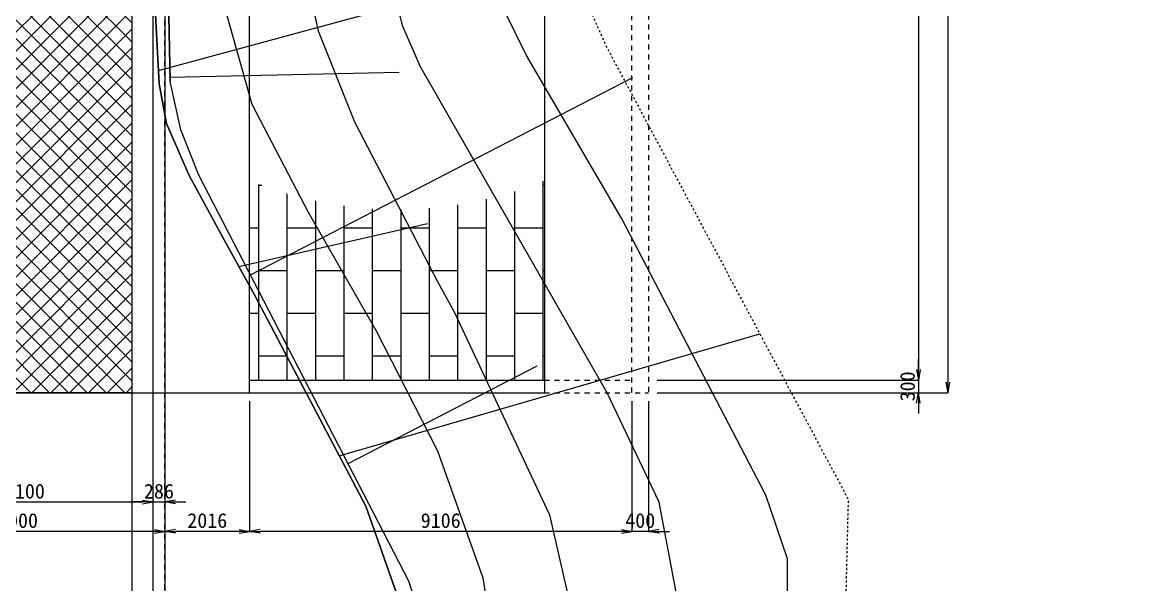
# Model space of a CAD drawing. Header units: millimetres. Extents: x 432273 to 1139245, y 170116 to 705940.
# Drawn here: x 761092 to 787937, y 384063 to 397459 of the extents above; entities that cross this region are included whole.
import ezdxf

# ---------------------------------------------------------------- set-up
doc = ezdxf.new("R2010")
doc.units = ezdxf.units.MM
doc.header["$LTSCALE"] = 100
doc.header["$PDSIZE"] = 300
for name, pattern in [('561019', [1, 0.5, -0.5]), ('56301', [0.5, 0.25, -0.25]), ('SXF_一点短鎖線', [9.25, 6, -1.5, 0.25, -1.5]), ('SXF_跳び破線', [12, 6, -6])]:
    doc.linetypes.add(name, pattern=pattern)
doc.layers.get('Defpoints').update_dxf_attribs({"color": 153})
for name, color, linetype, lineweight in [('D-BGD', 7, 'Continuous', 13), ('D-BMK', 2, 'SXF_一点短鎖線', 13), ('D-BYP-STR1', 2, 'Continuous', 13), ('D-BYP-STR2', 6, 'Continuous', 25), ('D-BYP-STR3', 3, 'Continuous', 25), ('D-DOC', 7, 'Continuous', 13)]:
    doc.layers.add(name, color=color, linetype=linetype, lineweight=lineweight)
doc.styles.add('MS ゴシック', font='MS Gothic.ttf')
doc.dimstyles.new('DIM-100-F', dxfattribs={"dimscale": 100, "dimtxt": 3.5, "dimasz": 2.5, "dimexe": 0, "dimexo": 2, "dimgap": 0.8, "dimtad": 1, "dimdec": 0, "dimzin": 0, "dimdsep": 46, "dimtxsty": 'MS ゴシック', "dimblk": 'OPEN', "dimcen": 0.1, "dimclrd": 256, "dimclre": 256, "dimclrt": 256, "dimaunit": 1, "dimadec": 4, "dimazin": 0, "dimtfac": 1, "dimtdec": 0, "dimtmove": 2, "dimatfit": 3, "dimldrblk": 'OPEN', "dimfxl": 1, "dimtolj": 1, "dimtzin": 0, "dimlwd": -1, "dimlwe": -1, "dimarcsym": 2})

# ---------------------------------------------------------------- blocks, each defined once
blk = doc.blocks.new('21311212131313131')
at = {"layer": 'D-BGD', "linetype": 'Continuous'}
for p, q in [((2645696.9047, -1222380.487), (2642582.51, -1212423.8841)), ((2641432.2186, -1224581.0874), (2636536.1355, -1215573.5761)), ((2636606.854, -1226875.2248), (2633752.1022, -1217183.4579)), ((2645881.2639, -1222160.0973), (2643460.2738, -1217711.052)), ((2641238.1784, -1224863.5553), (2640119.4977, -1220388.5644)), ((2636756.3256, -1226604.2834), (2636530.0232, -1221145.0175))]:
    blk.add_line(p, q, dxfattribs=at)
at = {"layer": 'D-BGD', "linetype": '561019', "flags": 128}
blk.add_lwpolyline([(2441034.3739, -1231115.2852), (2441014.949, -1230194.9008), (2441009.8382, -1229935.5942), (2440973.7998, -1228187.5674), (2440932.6506, -1226180.234), (2440890.6243, -1224172.4204), (2440849.475, -1222165.087), (2440838.0365, -1221607.0466), (2465396.9227, -1220738.3151), (2502568.1938, -1220258.7543), (2502893.2618, -1220254.3025), (2505968.9706, -1220281.5844), (2533646.6748, -1220529.6704), (2555247.3327, -1219423.2209), (2574682.3776, -1218318.0141), (2575877.9982, -1218262.2975), (2607350.0318, -1216798.0533), (2630746.0107, -1217401.774), (2633752.1022, -1217183.4579), (2635812.956, -1216221.9558), (2646480.1569, -1210237.1016), (2669388.8157, -1210323.2366), (2671678.4637, -1210836.7904), (2674039.248, -1211855.5625), (2682867.6468, -1216539.2122), (2684403.4154, -1216795.1095), (2705862.1412, -1215918.7715), (2722323.8586, -1215317.7261), (2764230.8114, -1214009.3989), (2772988.6009, -1213295.0741), (2774605.8721, -1213068.8912), (2777265.5539, -1211517.479), (2787744.4804, -1204699.9318), (2789344.3566, -1203582.9766), (2800889.1227, -1201996.8461), (2810456.4508, -1200682.5578), (2827286.2582, -1199498.6722), (2831012.6992, -1199215.4427)], dxfattribs=at)
at = {"layer": 'D-BGD', "linetype": 'Continuous', "flags": 128}
for points, elevation in [([(2649607.2616, -1211624.0843), (2647935.6245, -1211651.7796), (2646422.6477, -1212201.8261), (2639896.5704, -1215778.3885), (2636062.4205, -1218115.3211), (2634983.1068, -1218677.0433), (2633582.0225, -1219226.7818), (2631370.8878, -1219404.8909), (2624463.6251, -1219073.3538), (2618943.2065, -1219103.1535), (2615445.7887, -1219127.7418), (2603273.5427, -1219213.2275), (2599545.5534, -1219240.4168), (2596797.3862, -1219574.8494), (2588989.4326, -1220163.8881), (2580161.2271, -1220894.3864)], 363999.9803), ([(2648912.0097, -1214262.2991), (2646642.0878, -1214733.1368), (2644069.2242, -1216032.2464), (2636391.0573, -1220634.5878), (2635437.5482, -1221074.7938), (2633801.2626, -1221523.1352), (2631751.5891, -1221643.7093), (2624774.7082, -1221955.8035), (2615167.0334, -1221625.73), (2602103.3073, -1222192.2188), (2591938.0111, -1223376.3837), (2581457.7463, -1223909.3069)], 364999.9803), ([(2545192.0398, -1226810.1323), (2590018.9231, -1225157.6586), (2593466.7902, -1225021.5815), (2594916.1597, -1224941.7511), (2597675.9605, -1224619.3873), (2601856.0888, -1224263.9964), (2607977.5078, -1223946.446), (2615644.4648, -1223706.5949), (2629067.253, -1223556.6974), (2632844.792, -1223484.8112), (2634623.6468, -1223329.9846), (2635580.4417, -1223089.9441), (2637728.4484, -1222179.5729), (2641510.7003, -1220118.6196), (2642214.0332, -1219714.7438), (2646999.0761, -1217344.3068), (2651358.5504, -1216246.8884)], 365999.9802), ([(2545956.1208, -1228488.1611), (2609704.4053, -1225883.6475), (2613975.3817, -1225720.4951), (2616249.2245, -1225661.0775), (2628263.3448, -1225591.6313), (2632317.4839, -1225530.9416), (2634371.7096, -1225408.2994), (2635231.9984, -1225284.1535), (2637359.5758, -1224633.9277), (2639911.355, -1223240.0529), (2642700.7661, -1221557.8726), (2645535.3296, -1220045.1952), (2648539.8083, -1218896.8649), (2651832.5754, -1218311.0681)], 366999.9802)]:
    blk.add_lwpolyline(points, dxfattribs=dict(at, elevation=elevation))
for points in [[(2691570.549, -1225637.9312), (2680590.0773, -1225939.2039), (2679051.1147, -1225841.1634), (2678491.7102, -1225805.1137), (2677261.601, -1225188.7079), (2673112.2911, -1222818.0376), (2668527.3973, -1220439.2002), (2667643.1984, -1220123.8825), (2666873.7425, -1220032.1247), (2662058.7268, -1219974.9723), (2656686.9467, -1220243.4675), (2651396.9093, -1220552.1516), (2650264.0026, -1220618.2593), (2649373.4809, -1220785.1365), (2646882.9721, -1221723.4766), (2641907.2356, -1224479.7372), (2640534.4395, -1225267.2693), (2639095.3444, -1226092.6092), (2637865.9019, -1226659.9283), (2636920.2729, -1226852.4996), (2633919.1306, -1227070.105), (2614895.3663, -1227321.9859), (2598798.9372, -1227763.8917), (2577698.008, -1228369.8252)], [(2633919.1306, -1227070.105), (2636920.2729, -1226852.4996), (2637865.9019, -1226659.9283), (2639095.3444, -1226092.6092), (2640534.4395, -1225267.2693), (2641907.2356, -1224479.7372), (2646882.9721, -1221723.4766), (2649373.4809, -1220785.1365), (2650264.0026, -1220618.2593), (2651396.9093, -1220552.1516), (2656686.9467, -1220243.4675), (2662058.7268, -1219974.9723), (2666873.7425, -1220032.1247), (2667643.1984, -1220123.8825), (2668527.3973, -1220439.2002), (2673112.2911, -1222818.0376), (2677261.601, -1225188.7079), (2678491.7102, -1225805.1137), (2679051.1147, -1225841.1634), (2680590.0773, -1225939.2039)]]:
    blk.add_lwpolyline(points, dxfattribs=at)
at = {"layer": 'D-BGD', "linetype": 'Continuous'}
for points in [[(2658108.5483, -1220212.278, 368399.9801), (2649810.6115, -1220355.2356, 368349.9801), (2649396.2976, -1220424.8347, 368369.9801), (2649116.0549, -1220499.4271, 368379.9801), (2648653.7219, -1220656.7426, 368419.9801), (2639079.8998, -1225858.4267, 368259.9801), (2638011.3675, -1226310.9072, 368279.9801), (2636864.0818, -1226594.8709, 368299.9801), (2622041.867, -1227201.9312, 368509.9801), (2603420.9703, -1227667.5166, 368489.9801), (2583046.0721, -1228005.1242, 368469.9801), (2559313.1878, -1228624.9163, 368279.9801), (2520094.582, -1229522.7416, 368369.9801), (2506538.0364, -1229671.2376, 368369.9801), (2472330.7692, -1230473.761, 368359.9801), (2457041.9933, -1230871.01, 368249.9801), (2441605.9553, -1231016.6364, 367879.9801)], [(2658108.5483, -1220212.278, 368399.9801), (2649810.6115, -1220355.2356, 368349.9801), (2649396.2976, -1220424.8347, 368369.9801), (2649116.0549, -1220499.4271, 368379.9801), (2648653.7219, -1220656.7426, 368419.9801), (2639079.8998, -1225858.4267, 368259.9801), (2638011.3675, -1226310.9072, 368279.9801), (2636864.0818, -1226594.8709, 368299.9801)], [(2559313.1878, -1228624.9163, 368279.9801), (2583046.0721, -1228005.1242, 368469.9801), (2603420.9703, -1227667.5166, 368489.9801), (2622041.867, -1227201.9312, 368509.9801), (2636864.0818, -1226594.8709, 368299.9801)]]:
    blk.add_polyline3d(points, dxfattribs=at)
at = {"layer": 'D-BMK', "linetype": 'SXF_一点短鎖線', "flags": 128}
blk.add_lwpolyline([(2358657.0594, -1232509.0485), (2831012.6992, -1222672.879)], dxfattribs=at)
at = {"layer": 'D-BYP-STR2', "flags": 128}
blk.add_lwpolyline([(2582128.6229, -1227855.5544), (2831012.6992, -1222672.879)], dxfattribs=at)
at = {"layer": 'D-BYP-STR2', "ltscale": 1500, "flags": 128}
blk.add_lwpolyline([(2559995.2108, -1229183.8133), (2581672.1455, -1231096.6869, 0.02634359), (2582724.6241, -1231130.2244), (2588239.7219, -1231015.3802, 0.0353635146), (2589646.5834, -1230886.2662), (2609257.3932, -1227676.8846, -0.0353635146), (2610664.2548, -1227547.7705), (2831012.6992, -1222959.3246)], format="xyb", dxfattribs=at)
blk = doc.blocks.new('_Open')
at = {"color": 0, "linetype": 'ByBlock', "lineweight": -2}
for p, q in [((-1, 0.17), (0, 0)), ((-1, -0.17), (0, 0)), ((0, 0), (-1, 0))]:
    blk.add_line(p, q, dxfattribs=at)
blk = doc.blocks.new('*D61')
at = {"layer": 'Defpoints', "ltscale": 0.2, "transparency": 16777216}
for p, q in [((775807, 407435), (782432, 407435)), ((782432, 407185), (782432, 389185)), ((776207, 388935), (782432, 388935))]:
    blk.add_line(p, q, dxfattribs=at)
at = {"layer": 'Defpoints', "color": 0, "ltscale": 0.2, "transparency": 16777216}
for p in [(775607, 407435), (776007, 388935), (782432, 388935)]:
    blk.add_point(p, dxfattribs=at)
at = {"layer": 'Defpoints', "ltscale": 0.2, "transparency": 16777216, "xscale": 250, "yscale": 250, "zscale": 250}
for p, rotation in [((782432, 407435), 90), ((782432, 388935), 270)]:
    blk.add_blockref('_Open', p, dxfattribs=dict(at, rotation=rotation))
at = {"layer": 'Defpoints', "ltscale": 0.2, "transparency": 16777216, "insert": (782177, 398185), "char_height": 350, "attachment_point": 5, "rotation": 90, "style": 'MS ゴシック'}
blk.add_mtext('\\A1;18500', dxfattribs=at)
blk = doc.blocks.new('*D62')
at = {"layer": 'Defpoints', "ltscale": 0.2, "transparency": 16777216}
for p, q in [((776207, 421435), (783132, 421435)), ((783132, 421185), (783132, 388885)), ((776207, 388635), (783132, 388635))]:
    blk.add_line(p, q, dxfattribs=at)
at = {"layer": 'Defpoints', "color": 0, "ltscale": 0.2, "transparency": 16777216}
for p in [(776007, 421435), (776007, 388635), (783132, 388635)]:
    blk.add_point(p, dxfattribs=at)
at = {"layer": 'Defpoints', "ltscale": 0.2, "transparency": 16777216, "xscale": 250, "yscale": 250, "zscale": 250}
for p, rotation in [((783132, 421435), 90), ((783132, 388635), 270)]:
    blk.add_blockref('_Open', p, dxfattribs=dict(at, rotation=rotation))
at = {"layer": 'Defpoints', "ltscale": 0.2, "transparency": 16777216, "insert": (782877, 405035), "char_height": 350, "attachment_point": 5, "rotation": 90, "style": 'MS ゴシック'}
blk.add_mtext('\\A1;32800', dxfattribs=at)
blk = doc.blocks.new('*D65')
at = {"layer": 'Defpoints', "ltscale": 1500, "transparency": 16777216}
for p, q in [((782432, 389185), (782432, 389435)), ((776207, 388935), (782432, 388935)), ((782432, 388935), (782432, 388635)), ((776207, 388635), (782432, 388635)), ((782432, 388385), (782432, 388135))]:
    blk.add_line(p, q, dxfattribs=at)
at = {"layer": 'Defpoints', "color": 0, "ltscale": 1500, "transparency": 16777216}
for p in [(776007, 388935, 354000), (776007, 388635, 354000), (782432, 388635)]:
    blk.add_point(p, dxfattribs=at)
at = {"layer": 'Defpoints', "ltscale": 1500, "transparency": 16777216, "xscale": 250, "yscale": 250, "zscale": 250}
for p, rotation in [((782432, 388935), 270), ((782432, 388635), 90)]:
    blk.add_blockref('_Open', p, dxfattribs=dict(at, rotation=rotation))
at = {"layer": 'Defpoints', "ltscale": 1500, "transparency": 16777216, "insert": (782177, 388785), "char_height": 350, "attachment_point": 5, "rotation": 90, "style": 'MS ゴシック'}
blk.add_mtext('\\A1;300', dxfattribs=at)
blk = doc.blocks.new('*D76')
at = {"layer": 'Defpoints', "ltscale": 1500, "transparency": 16777216}
for p, q in [((775607, 388435), (775607, 385329)), ((776007, 388435), (776007, 385329)), ((775357, 385329), (775107, 385329)), ((776007, 385329), (775607, 385329)), ((776257, 385329), (776507, 385329))]:
    blk.add_line(p, q, dxfattribs=at)
at = {"layer": 'Defpoints', "color": 0, "ltscale": 1500, "transparency": 16777216}
for p in [(775607, 388635, 354000), (776007, 388635, 354000), (775607, 385329)]:
    blk.add_point(p, dxfattribs=at)
at = {"layer": 'Defpoints', "ltscale": 1500, "transparency": 16777216, "xscale": 250, "yscale": 250, "zscale": 250}
blk.add_blockref('_Open', (775607, 385329), dxfattribs=at)
at = {"layer": 'Defpoints', "ltscale": 1500, "transparency": 16777216, "xscale": 250, "yscale": 250, "zscale": 250, "rotation": 180}
blk.add_blockref('_Open', (776007, 385329), dxfattribs=at)
at = {"layer": 'Defpoints', "ltscale": 1500, "transparency": 16777216, "insert": (775807, 385584), "char_height": 350, "attachment_point": 5, "style": 'MS ゴシック'}
blk.add_mtext('\\A1;400', dxfattribs=at)
blk = doc.blocks.new('*D77')
at = {"layer": 'Defpoints', "transparency": 16777216}
for p, q in [((766501, 388435), (766501, 385329)), ((775607, 388435), (775607, 385329)), ((775357, 385329), (766751, 385329))]:
    blk.add_line(p, q, dxfattribs=at)
at = {"layer": 'Defpoints', "color": 0, "transparency": 16777216}
for p in [(766501, 388635, 354000), (775607, 388635, 354000), (766501, 385329)]:
    blk.add_point(p, dxfattribs=at)
at = {"layer": 'Defpoints', "transparency": 16777216, "xscale": 250, "yscale": 250, "zscale": 250, "rotation": 180}
blk.add_blockref('_Open', (766501, 385329), dxfattribs=at)
at = {"layer": 'Defpoints', "transparency": 16777216, "xscale": 250, "yscale": 250, "zscale": 250}
blk.add_blockref('_Open', (775607, 385329), dxfattribs=at)
at = {"layer": 'Defpoints', "transparency": 16777216, "insert": (771054, 385584), "char_height": 350, "attachment_point": 5, "style": 'MS ゴシック'}
blk.add_mtext('\\A1;9106', dxfattribs=at)
blk = doc.blocks.new('*D78')
at = {"layer": 'Defpoints', "transparency": 16777216}
for p, q in [((764485, 388435), (764485, 385329)), ((766501, 388435), (766501, 385329)), ((766251, 385329), (764735, 385329))]:
    blk.add_line(p, q, dxfattribs=at)
at = {"layer": 'Defpoints', "color": 0, "transparency": 16777216}
for p in [(764485, 388635, 354000), (766501, 388635, 354000), (764485, 385329)]:
    blk.add_point(p, dxfattribs=at)
at = {"layer": 'Defpoints', "transparency": 16777216, "xscale": 250, "yscale": 250, "zscale": 250, "rotation": 180}
blk.add_blockref('_Open', (764485, 385329), dxfattribs=at)
at = {"layer": 'Defpoints', "transparency": 16777216, "xscale": 250, "yscale": 250, "zscale": 250}
blk.add_blockref('_Open', (766501, 385329), dxfattribs=at)
at = {"layer": 'Defpoints', "transparency": 16777216, "insert": (765493, 385584), "char_height": 350, "attachment_point": 5, "style": 'MS ゴシック'}
blk.add_mtext('\\A1;2016', dxfattribs=at)
blk = doc.blocks.new('*D46')
at = {"layer": 'Defpoints', "transparency": 16777216}
for p, q in [((757485, 388435), (757485, 385329)), ((764485, 388435), (764485, 385329)), ((764235, 385329), (757735, 385329))]:
    blk.add_line(p, q, dxfattribs=at)
at = {"layer": 'Defpoints', "color": 0, "transparency": 16777216}
for p in [(757485, 388635, 354000), (764485, 388635, 354000), (757485, 385329)]:
    blk.add_point(p, dxfattribs=at)
at = {"layer": 'Defpoints', "transparency": 16777216, "xscale": 250, "yscale": 250, "zscale": 250, "rotation": 180}
blk.add_blockref('_Open', (757485, 385329), dxfattribs=at)
at = {"layer": 'Defpoints', "transparency": 16777216, "xscale": 250, "yscale": 250, "zscale": 250}
blk.add_blockref('_Open', (764485, 385329), dxfattribs=at)
at = {"layer": 'Defpoints', "transparency": 16777216, "insert": (760985, 385584), "char_height": 350, "attachment_point": 5, "style": 'MS ゴシック'}
blk.add_mtext('\\A1;7000', dxfattribs=at)
blk = doc.blocks.new('*D51')
at = {"layer": 'Defpoints', "transparency": 16777216}
for p, q in [((758099, 388435), (758099, 386029)), ((764199, 388435), (764199, 386029)), ((758349, 386029), (763949, 386029))]:
    blk.add_line(p, q, dxfattribs=at)
at = {"layer": 'Defpoints', "color": 0, "transparency": 16777216}
for p in [(758099, 388635, 354000), (764199, 388635, 354000), (764199, 386029)]:
    blk.add_point(p, dxfattribs=at)
at = {"layer": 'Defpoints', "transparency": 16777216, "xscale": 250, "yscale": 250, "zscale": 250, "rotation": 180}
blk.add_blockref('_Open', (758099, 386029), dxfattribs=at)
at = {"layer": 'Defpoints', "transparency": 16777216, "xscale": 250, "yscale": 250, "zscale": 250}
blk.add_blockref('_Open', (764199, 386029), dxfattribs=at)
at = {"layer": 'Defpoints', "transparency": 16777216, "insert": (761149, 386284), "char_height": 350, "attachment_point": 5, "style": 'MS ゴシック'}
blk.add_mtext('\\A1;6100', dxfattribs=at)
blk = doc.blocks.new('*D52')
at = {"layer": 'Defpoints', "transparency": 16777216}
for p, q in [((764199, 388435), (764199, 386029)), ((764485, 388435), (764485, 386029)), ((763949, 386029), (763699, 386029)), ((764199, 386029), (764485, 386029)), ((764735, 386029), (764985, 386029))]:
    blk.add_line(p, q, dxfattribs=at)
at = {"layer": 'Defpoints', "color": 0, "transparency": 16777216}
for p in [(764199, 388635, 354000), (764485, 388635, 354000), (764485, 386029)]:
    blk.add_point(p, dxfattribs=at)
at = {"layer": 'Defpoints', "transparency": 16777216, "xscale": 250, "yscale": 250, "zscale": 250}
blk.add_blockref('_Open', (764199, 386029), dxfattribs=at)
at = {"layer": 'Defpoints', "transparency": 16777216, "xscale": 250, "yscale": 250, "zscale": 250, "rotation": 180}
blk.add_blockref('_Open', (764485, 386029), dxfattribs=at)
at = {"layer": 'Defpoints', "transparency": 16777216, "insert": (764342, 386284), "char_height": 350, "attachment_point": 5, "style": 'MS ゴシック'}
blk.add_mtext('\\A1;286', dxfattribs=at)

msp = doc.modelspace()

# ---------------------------------------------------------------- hatches: boundary and pattern name
at = {"layer": 'D-BYP-STR1'}
h = msp.add_hatch(dxfattribs=at)
h.set_pattern_fill('AR-BRSTD', color=256, scale=10, angle=90)
h.set_pattern_definition([(90, (106915.6, 1134236.43), (-677.418, 4e-14), []), (180, (106915.6, 1134236.4), (-677.418, -1016), [677.418, -677.418])])
edge = h.paths.add_edge_path()
edge.add_line((766501.1, 388934.8), (766501.1, 393686.6))
edge.add_arc((770012, 402360.5), 9357.5, 247.96325, 292.03675)
edge.add_line((773522.9, 393686.6), (773522.9, 388934.8))
edge.add_line((773522.9, 388934.8), (766501.1, 388934.8))
at = {"layer": 'D-DOC'}
h = msp.add_hatch(dxfattribs=at)
h.set_pattern_fill('ANSI37', color=256, scale=100)
h.paths.add_polyline_path([(758599.5, 421434.8), (763698.5, 421434.8), (763698.5, 388634.8), (758599.5, 388634.8)])

# ---------------------------------------------------------------- linework, layer by layer
at = {"layer": 'D-BGD', "color": 6, "ltscale": 1500, "elevation": 354000, "flags": 128}
msp.add_lwpolyline([(763617.8, 472957.1), (761254, 451324.6, 0.0263436), (761198.6, 450273.1), (761198.6, 444756.8, 0.0353635), (761298.4, 443347.6), (764098.8, 423674.2, -0.0353635), (764198.6, 422264.9), (764198.5, 186939.8)], format="xyb", dxfattribs=at)
at = {"layer": 'D-BYP-STR1', "linetype": 'SXF_跳び破線', "ltscale": 0.2}
msp.add_line((764484.9, 377464.7, 354000), (764484.9, 426038.6, 354000), dxfattribs=at)
at = {"layer": 'D-BYP-STR1'}
msp.add_line((763698.5, 407434.8, 354000), (763698.5, 377464.7, 354000), dxfattribs=at)
at = {"layer": 'D-BYP-STR3', "ltscale": 0.2}
for p, q in [((766501.1, 388634.8, 354000), (766501.1, 421434.8, 354000)), ((773522.9, 403634.8, 354000), (773522.9, 388634.8, 354000)), ((766501.1, 388934.8, 354000), (773522.9, 388934.8, 354000)), ((766501.1, 388634.8, 354000), (773522.9, 388634.8, 354000))]:
    msp.add_line(p, q, dxfattribs=at)
at = {"layer": 'D-BYP-STR3', "linetype": 'SXF_跳び破線', "ltscale": 0.2}
for p, q in [((775607.2, 388634.8, 354000), (775607.2, 404134.8, 354000)), ((776007.2, 404134.8, 354000), (776007.2, 388634.8, 354000)), ((773522.9, 388934.8, 354000), (775607.2, 388934.8, 354000)), ((773522.9, 388634.8, 354000), (776007.2, 388634.8, 354000))]:
    msp.add_line(p, q, dxfattribs=at)
at = {"layer": 'D-DOC', "elevation": 354000}
msp.add_lwpolyline([(758599.5, 421434.8), (763698.5, 421434.8), (763698.5, 388634.8), (758599.5, 388634.8)], close=True, dxfattribs=at)
at = {"layer": 'Defpoints'}
msp.add_line((755069.3, 388634.8, 354000), (766501.1, 388634.8), dxfattribs=at)

# ---------------------------------------------------------------- block references
at = {"layer": 'D-BGD', "linetype": '56301', "rotation": 268.807065034117}
msp.add_blockref('21311212131313131', (2045832.1, 3006806.9, 354000), dxfattribs=at)

# ---------------------------------------------------------------- dimensions: what is measured, and where the dimension line sits
at = {"layer": 'Defpoints', "ltscale": 0.2}
for base, p1, p2, picture, middle in [((783131.5, 388634.8, 354000), (776007.2, 421434.8, 354000), (776007.2, 388634.8, 354000), '*D62', (782876.5, 405034.8, 354000)), ((782431.5, 388934.8, 354000), (775607.2, 407434.8, 354000), (776007.2, 388934.8, 354000), '*D61', (782176.5, 398184.8, 354000))]:
    dim = msp.add_linear_dim(base=base, p1=p1, p2=p2, angle=90, dimstyle='DIM-100-F', dxfattribs=at)
    dim.commit()
    dim.dimension.update_dxf_attribs({"geometry": picture, "text_midpoint": middle})
at = {"layer": 'Defpoints', "ltscale": 1500}
dim = msp.add_linear_dim(base=(782431.5, 388634.8), p1=(776007.2, 388934.8, 354000), p2=(776007.2, 388634.8, 354000), angle=90, dimstyle='DIM-100-F', override={"dimtix": 1}, dxfattribs=at)
dim.commit()
dim.dimension.update_dxf_attribs({"geometry": '*D65', "text_midpoint": (782176.5, 388784.8)})
at = {"layer": 'Defpoints'}
for base, p1, p2, picture, middle in [((757484.9, 385328.8), (764484.9, 388634.8, 354000), (757484.9, 388634.8, 354000), '*D46', (760984.9, 385583.8)), ((764198.6, 386028.8), (758098.6, 388634.8, 354000), (764198.6, 388634.8, 354000), '*D51', (761148.6, 386283.8)), ((764484.9, 386028.8), (764198.6, 388634.8, 354000), (764484.9, 388634.8, 354000), '*D52', (764341.7, 386283.8)), ((764484.9, 385328.8), (766501.1, 388634.8, 354000), (764484.9, 388634.8, 354000), '*D78', (765493, 385583.8)), ((766501.1, 385328.8), (775607.2, 388634.8, 354000), (766501.1, 388634.8, 354000), '*D77', (771054.1, 385583.8))]:
    dim = msp.add_linear_dim(base=base, p1=p1, p2=p2, dimstyle='DIM-100-F', override={"dimtix": 1}, dxfattribs=at)
    dim.commit()
    dim.dimension.update_dxf_attribs({"geometry": picture, "text_midpoint": middle})
at = {"layer": 'Defpoints', "ltscale": 1500}
dim = msp.add_linear_dim(base=(775607.2, 385328.8), p1=(776007.2, 388634.8, 354000), p2=(775607.2, 388634.8, 354000), dimstyle='DIM-100-F', override={"dimtix": 1}, dxfattribs=at)
dim.commit()
dim.dimension.update_dxf_attribs({"geometry": '*D76', "text_midpoint": (775807.2, 385583.8)})

doc.saveas('drawing.dxf')
